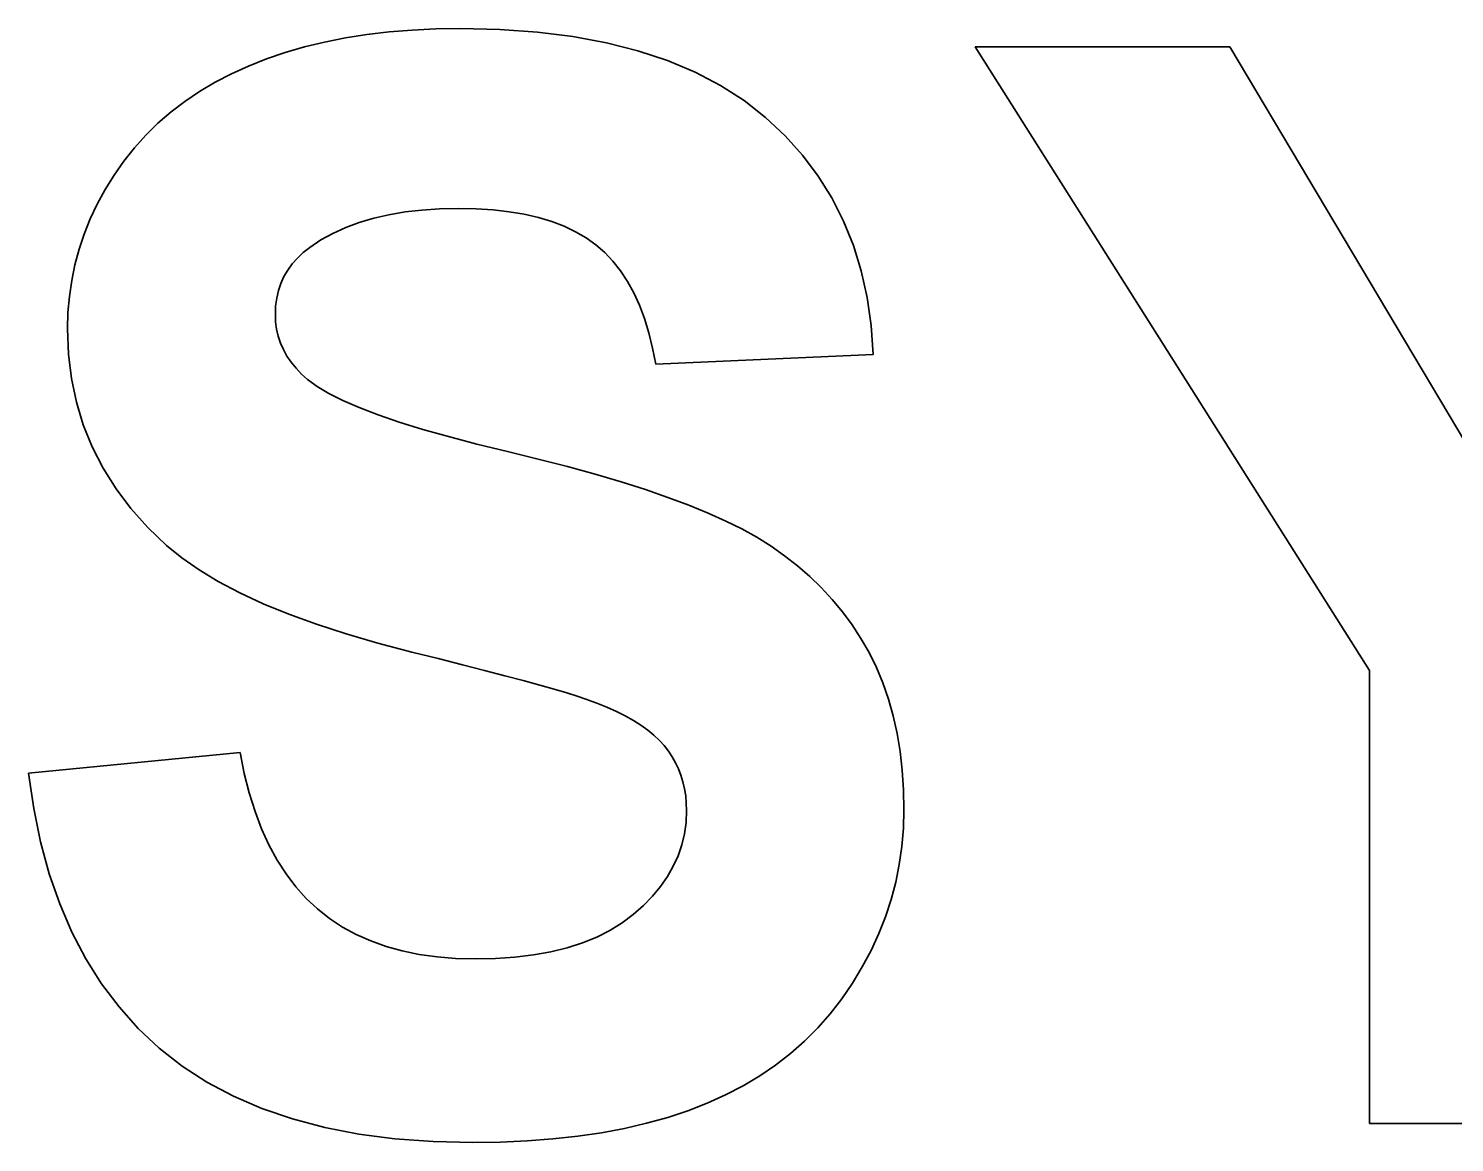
# Model space of a CAD drawing. Extents: x 23 to 587, y 4 to 413.
# Drawn here: x 243.982 to 245.306, y 164.768 to 165.803 of the extents above; entities that cross this region are included whole.
import ezdxf

# ---------------------------------------------------------------- set-up
doc = ezdxf.new("R2010")
doc.units = 0
doc.layers.get('0').update_dxf_attribs({"lineweight": 13})

# ---------------------------------------------------------------- blocks, each defined once
blk = doc.blocks.new('BLOCK7080')
at = {"color": 7, "lineweight": 35, "ltscale": 0.000985804}
blk.add_line((-48.718, 50.5437), (-48.6793, 50.5513), dxfattribs=at)
at = {"color": 7, "lineweight": 35, "ltscale": 0.001013}
blk.add_line((-48.6793, 50.5513), (-48.6393, 50.5576), dxfattribs=at)
at = {"color": 7, "lineweight": 35, "ltscale": 0.001042}
blk.add_line((-48.6393, 50.5576), (-48.5979, 50.5624), dxfattribs=at)
at = {"color": 7, "lineweight": 35, "ltscale": 0.001072}
blk.add_line((-48.5979, 50.5624), (-48.5552, 50.5659), dxfattribs=at)
at = {"color": 7, "lineweight": 35, "ltscale": 0.001104}
blk.add_line((-48.5552, 50.5659), (-48.5111, 50.568), dxfattribs=at)
at = {"color": 7, "lineweight": 35, "ltscale": 0.001136}
blk.add_line((-48.5111, 50.568), (-48.4656, 50.5687), dxfattribs=at)
at = {"color": 7, "lineweight": 35, "ltscale": 0.001837}
blk.add_line((-48.4656, 50.5687), (-48.3922, 50.567), dxfattribs=at)
at = {"color": 7, "lineweight": 35, "ltscale": 0.001747}
blk.add_line((-48.3922, 50.567), (-48.3225, 50.5621), dxfattribs=at)
at = {"color": 7, "lineweight": 35, "ltscale": 0.001663}
blk.add_line((-48.3225, 50.5621), (-48.2565, 50.5538), dxfattribs=at)
at = {"color": 7, "lineweight": 35, "ltscale": 0.001583}
blk.add_line((-48.2565, 50.5538), (-48.1942, 50.5423), dxfattribs=at)
at = {"color": 7, "lineweight": 35, "ltscale": 0.000914711}
blk.add_line((-48.826, 50.5123), (-48.7913, 50.5242), dxfattribs=at)
at = {"color": 7, "lineweight": 35, "ltscale": 0.00093658}
blk.add_line((-48.7913, 50.5242), (-48.7553, 50.5346), dxfattribs=at)
at = {"color": 7, "lineweight": 35, "ltscale": 0.00096056}
blk.add_line((-48.7553, 50.5346), (-48.718, 50.5437), dxfattribs=at)
at = {"color": 7, "lineweight": 35, "ltscale": 0.00151}
blk.add_line((-48.1942, 50.5423), (-48.1357, 50.5274), dxfattribs=at)
at = {"color": 7, "lineweight": 35, "ltscale": 0.001444}
blk.add_line((-48.1357, 50.5274), (-48.0808, 50.5093), dxfattribs=at)
at = {"color": 7, "lineweight": 35, "ltscale": 0.011835}
blk.add_line((-47.5093, 50.5346), (-47.0359, 50.5346), dxfattribs=at)
at = {"color": 7, "lineweight": 35, "ltscale": 0.034263}
blk.add_line((-46.7767, 49.3763), (-47.5093, 50.5346), dxfattribs=at)
at = {"color": 7, "lineweight": 35, "ltscale": 0.023017}
blk.add_line((-47.0359, 50.5346), (-46.5652, 49.7433), dxfattribs=at)
at = {"color": 7, "lineweight": 35, "ltscale": 0.000875361}
blk.add_line((-48.8911, 50.4846), (-48.8592, 50.4991), dxfattribs=at)
at = {"color": 7, "lineweight": 35, "ltscale": 0.000895161}
blk.add_line((-48.8592, 50.4991), (-48.826, 50.5123), dxfattribs=at)
at = {"color": 7, "lineweight": 35, "ltscale": 0.001385}
blk.add_line((-48.0808, 50.5093), (-48.0297, 50.4878), dxfattribs=at)
at = {"color": 7, "lineweight": 35, "ltscale": 0.000836922}
blk.add_line((-48.9502, 50.4517), (-48.9214, 50.4688), dxfattribs=at)
at = {"color": 7, "lineweight": 35, "ltscale": 0.00085466}
blk.add_line((-48.9214, 50.4688), (-48.8911, 50.4846), dxfattribs=at)
at = {"color": 7, "lineweight": 35, "ltscale": 0.001336}
blk.add_line((-48.0297, 50.4878), (-47.9824, 50.4631), dxfattribs=at)
at = {"color": 7, "lineweight": 35, "ltscale": 0.000821826}
blk.add_line((-48.9774, 50.4333), (-48.9502, 50.4517), dxfattribs=at)
at = {"color": 7, "lineweight": 35, "ltscale": 0.001297}
blk.add_line((-47.9824, 50.4631), (-47.9387, 50.435), dxfattribs=at)
at = {"color": 7, "lineweight": 35, "ltscale": 0.000799611}
blk.add_line((-49.0274, 50.3928), (-49.0032, 50.4137), dxfattribs=at)
at = {"color": 7, "lineweight": 35, "ltscale": 0.000808892}
blk.add_line((-49.0032, 50.4137), (-48.9774, 50.4333), dxfattribs=at)
at = {"color": 7, "lineweight": 35, "ltscale": 0.001269}
blk.add_line((-47.9387, 50.435), (-47.8988, 50.4036), dxfattribs=at)
at = {"color": 7, "lineweight": 35, "ltscale": 0.000792418}
blk.add_line((-49.05, 50.3706), (-49.0274, 50.3928), dxfattribs=at)
at = {"color": 7, "lineweight": 35, "ltscale": 0.001245}
blk.add_line((-47.8988, 50.4036), (-47.8625, 50.3695), dxfattribs=at)
at = {"color": 7, "lineweight": 35, "ltscale": 0.000789214}
blk.add_line((-49.0712, 50.3472), (-49.05, 50.3706), dxfattribs=at)
at = {"color": 7, "lineweight": 35, "ltscale": 0.001221}
blk.add_line((-47.8625, 50.3695), (-47.8299, 50.3332), dxfattribs=at)
at = {"color": 7, "lineweight": 35, "ltscale": 0.000788311}
blk.add_line((-49.0908, 50.3225), (-49.0712, 50.3472), dxfattribs=at)
at = {"color": 7, "lineweight": 35, "ltscale": 0.001206}
blk.add_line((-47.8299, 50.3332), (-47.8009, 50.2946), dxfattribs=at)
at = {"color": 7, "lineweight": 35, "ltscale": 0.000791357}
blk.add_line((-49.1089, 50.2965), (-49.0908, 50.3225), dxfattribs=at)
at = {"color": 7, "lineweight": 35, "ltscale": 0.000786097}
blk.add_line((-49.1254, 50.2697), (-49.1089, 50.2965), dxfattribs=at)
at = {"color": 7, "lineweight": 35, "ltscale": 0.0012}
blk.add_line((-47.8009, 50.2946), (-47.7755, 50.2539), dxfattribs=at)
at = {"color": 7, "lineweight": 35, "ltscale": 0.000773052}
blk.add_line((-49.1401, 50.2425), (-49.1254, 50.2697), dxfattribs=at)
at = {"color": 7, "lineweight": 35, "ltscale": 0.001205}
blk.add_line((-47.7755, 50.2539), (-47.7537, 50.2109), dxfattribs=at)
at = {"color": 7, "lineweight": 35, "ltscale": 0.000762448}
blk.add_line((-49.1531, 50.2149), (-49.1401, 50.2425), dxfattribs=at)
at = {"color": 7, "lineweight": 35, "ltscale": 0.00075702}
blk.add_line((-48.5685, 50.2279), (-48.5983, 50.2229), dxfattribs=at)
at = {"color": 7, "lineweight": 35, "ltscale": 0.00078945}
blk.add_line((-48.5371, 50.2315), (-48.5685, 50.2279), dxfattribs=at)
at = {"color": 7, "lineweight": 35, "ltscale": 0.000824407}
blk.add_line((-48.5042, 50.2337), (-48.5371, 50.2315), dxfattribs=at)
at = {"color": 7, "lineweight": 35, "ltscale": 0.00086117}
blk.add_line((-48.4697, 50.2344), (-48.5042, 50.2337), dxfattribs=at)
at = {"color": 7, "lineweight": 35, "ltscale": 0.000831395}
blk.add_line((-48.4365, 50.2338), (-48.4697, 50.2344), dxfattribs=at)
at = {"color": 7, "lineweight": 35, "ltscale": 0.000790306}
blk.add_line((-48.4049, 50.2318), (-48.4365, 50.2338), dxfattribs=at)
at = {"color": 7, "lineweight": 35, "ltscale": 0.000750939}
blk.add_line((-48.3751, 50.2284), (-48.4049, 50.2318), dxfattribs=at)
at = {"color": 7, "lineweight": 35, "ltscale": 0.000713299}
blk.add_line((-48.347, 50.2236), (-48.3751, 50.2284), dxfattribs=at)
at = {"color": 7, "lineweight": 35, "ltscale": 0.000754143}
blk.add_line((-49.1643, 50.187), (-49.1531, 50.2149), dxfattribs=at)
at = {"color": 7, "lineweight": 35, "ltscale": 0.000673987}
blk.add_line((-48.6534, 50.2084), (-48.6787, 50.199), dxfattribs=at)
at = {"color": 7, "lineweight": 35, "ltscale": 0.000698844}
blk.add_line((-48.6266, 50.2164), (-48.6534, 50.2084), dxfattribs=at)
at = {"color": 7, "lineweight": 35, "ltscale": 0.000726409}
blk.add_line((-48.5983, 50.2229), (-48.6266, 50.2164), dxfattribs=at)
at = {"color": 7, "lineweight": 35, "ltscale": 0.000678115}
blk.add_line((-48.3205, 50.2176), (-48.347, 50.2236), dxfattribs=at)
at = {"color": 7, "lineweight": 35, "ltscale": 0.000645371}
blk.add_line((-48.2958, 50.2102), (-48.3205, 50.2176), dxfattribs=at)
at = {"color": 7, "lineweight": 35, "ltscale": 0.000615972}
blk.add_line((-48.2728, 50.2014), (-48.2958, 50.2102), dxfattribs=at)
at = {"color": 7, "lineweight": 35, "ltscale": 0.000590037}
blk.add_line((-48.2515, 50.1912), (-48.2728, 50.2014), dxfattribs=at)
at = {"color": 7, "lineweight": 35, "ltscale": 0.001217}
blk.add_line((-47.7537, 50.2109), (-47.7355, 50.1658), dxfattribs=at)
at = {"color": 7, "lineweight": 35, "ltscale": 0.000749184}
blk.add_line((-49.1739, 50.1586), (-49.1643, 50.187), dxfattribs=at)
at = {"color": 7, "lineweight": 35, "ltscale": 0.000620676}
blk.add_line((-48.7246, 50.1759), (-48.7453, 50.1622), dxfattribs=at)
at = {"color": 7, "lineweight": 35, "ltscale": 0.000634699}
blk.add_line((-48.7024, 50.1882), (-48.7246, 50.1759), dxfattribs=at)
at = {"color": 7, "lineweight": 35, "ltscale": 0.000652268}
blk.add_line((-48.6787, 50.199), (-48.7024, 50.1882), dxfattribs=at)
at = {"color": 7, "lineweight": 35, "ltscale": 0.000568146}
blk.add_line((-48.2318, 50.1798), (-48.2515, 50.1912), dxfattribs=at)
at = {"color": 7, "lineweight": 35, "ltscale": 0.000550963}
blk.add_line((-48.2139, 50.1669), (-48.2318, 50.1798), dxfattribs=at)
at = {"color": 7, "lineweight": 35, "ltscale": 0.000745389}
blk.add_line((-49.1817, 50.1298), (-49.1739, 50.1586), dxfattribs=at)
at = {"color": 7, "lineweight": 35, "ltscale": 0.000373634}
blk.add_line((-48.7575, 50.1526), (-48.7684, 50.1423), dxfattribs=at)
at = {"color": 7, "lineweight": 35, "ltscale": 0.000387512}
blk.add_line((-48.7453, 50.1622), (-48.7575, 50.1526), dxfattribs=at)
at = {"color": 7, "lineweight": 35, "ltscale": 0.000546244}
blk.add_line((-48.1975, 50.1525), (-48.2139, 50.1669), dxfattribs=at)
at = {"color": 7, "lineweight": 35, "ltscale": 0.000554485}
blk.add_line((-48.1822, 50.1365), (-48.1975, 50.1525), dxfattribs=at)
at = {"color": 7, "lineweight": 35, "ltscale": 0.00124}
for p, q in [((-47.7355, 50.1658), (-47.7209, 50.1184)), ((-48.3417, 48.502), (-48.3912, 48.4999))]:
    blk.add_line(p, q, dxfattribs=at)
at = {"color": 7, "lineweight": 35, "ltscale": 0.000744933}
blk.add_line((-49.1877, 50.1006), (-49.1817, 50.1298), dxfattribs=at)
at = {"color": 7, "lineweight": 35, "ltscale": 0.000354605}
blk.add_line((-48.778, 50.1315), (-48.7864, 50.12), dxfattribs=at)
at = {"color": 7, "lineweight": 35, "ltscale": 0.000362679}
blk.add_line((-48.7684, 50.1423), (-48.778, 50.1315), dxfattribs=at)
at = {"color": 7, "lineweight": 35, "ltscale": 0.00056849}
blk.add_line((-48.1681, 50.1186), (-48.1822, 50.1365), dxfattribs=at)
at = {"color": 7, "lineweight": 35, "ltscale": 0.000747169}
blk.add_line((-49.1921, 50.071), (-49.1877, 50.1006), dxfattribs=at)
at = {"color": 7, "lineweight": 35, "ltscale": 0.0003525}
blk.add_line((-48.7992, 50.0952), (-48.8037, 50.0818), dxfattribs=at)
at = {"color": 7, "lineweight": 35, "ltscale": 0.000349376}
blk.add_line((-48.7934, 50.1079), (-48.7992, 50.0952), dxfattribs=at)
at = {"color": 7, "lineweight": 35, "ltscale": 0.000349776}
blk.add_line((-48.7864, 50.12), (-48.7934, 50.1079), dxfattribs=at)
at = {"color": 7, "lineweight": 35, "ltscale": 0.00058584}
blk.add_line((-48.1552, 50.099), (-48.1681, 50.1186), dxfattribs=at)
at = {"color": 7, "lineweight": 35, "ltscale": 0.000607701}
blk.add_line((-48.1435, 50.0777), (-48.1552, 50.099), dxfattribs=at)
at = {"color": 7, "lineweight": 35, "ltscale": 0.00127}
blk.add_line((-47.7209, 50.1184), (-47.71, 50.0688), dxfattribs=at)
at = {"color": 7, "lineweight": 35, "ltscale": 0.000751272}
blk.add_line((-49.1947, 50.0411), (-49.1921, 50.071), dxfattribs=at)
at = {"color": 7, "lineweight": 35, "ltscale": 0.000368595}
blk.add_line((-48.8069, 50.0679), (-48.8088, 50.0532), dxfattribs=at)
at = {"color": 7, "lineweight": 35, "ltscale": 0.000358488}
blk.add_line((-48.8037, 50.0818), (-48.8069, 50.0679), dxfattribs=at)
at = {"color": 7, "lineweight": 35, "ltscale": 0.000633308}
blk.add_line((-48.133, 50.0547), (-48.1435, 50.0777), dxfattribs=at)
at = {"color": 7, "lineweight": 35, "ltscale": 0.001308}
blk.add_line((-47.71, 50.0688), (-47.7027, 50.017), dxfattribs=at)
at = {"color": 7, "lineweight": 35, "ltscale": 0.000759431}
blk.add_line((-49.1955, 50.0107), (-49.1947, 50.0411), dxfattribs=at)
at = {"color": 7, "lineweight": 35, "ltscale": 0.000381046}
blk.add_line((-48.8088, 50.0532), (-48.8094, 50.038), dxfattribs=at)
at = {"color": 7, "lineweight": 35, "ltscale": 0.000662035}
blk.add_line((-48.1236, 50.0299), (-48.133, 50.0547), dxfattribs=at)
at = {"color": 7, "lineweight": 35, "ltscale": 0.00034975}
blk.add_line((-48.8094, 50.038), (-48.8088, 50.024), dxfattribs=at)
at = {"color": 7, "lineweight": 35, "ltscale": 0.000342469}
blk.add_line((-48.8088, 50.024), (-48.807, 50.0105), dxfattribs=at)
at = {"color": 7, "lineweight": 35, "ltscale": 0.000692846}
blk.add_line((-48.1155, 50.0034), (-48.1236, 50.0299), dxfattribs=at)
at = {"color": 7, "lineweight": 35, "ltscale": 0.001354}
for p, q in [((-47.7027, 50.017), (-47.6989, 49.963)), ((-48.4875, 49.8105), (-48.4351, 49.7967))]:
    blk.add_line(p, q, dxfattribs=at)
at = {"color": 7, "lineweight": 35, "ltscale": 0.00117}
blk.add_line((-49.1937, 49.964), (-49.1955, 50.0107), dxfattribs=at)
at = {"color": 7, "lineweight": 35, "ltscale": 0.000338059}
blk.add_line((-48.807, 50.0105), (-48.804, 49.9973), dxfattribs=at)
at = {"color": 7, "lineweight": 35, "ltscale": 0.00033571}
blk.add_line((-48.804, 49.9973), (-48.7998, 49.9845), dxfattribs=at)
at = {"color": 7, "lineweight": 35, "ltscale": 0.000726895}
blk.add_line((-48.1085, 49.9752), (-48.1155, 50.0034), dxfattribs=at)
at = {"color": 7, "lineweight": 35, "ltscale": 0.001141}
blk.add_line((-49.1882, 49.9187), (-49.1937, 49.964), dxfattribs=at)
at = {"color": 7, "lineweight": 35, "ltscale": 0.000336513}
blk.add_line((-48.7998, 49.9845), (-48.7944, 49.9722), dxfattribs=at)
at = {"color": 7, "lineweight": 35, "ltscale": 0.000340999}
blk.add_line((-48.7944, 49.9722), (-48.7878, 49.9602), dxfattribs=at)
at = {"color": 7, "lineweight": 35, "ltscale": 0.000763009}
blk.add_line((-48.1028, 49.9452), (-48.1085, 49.9752), dxfattribs=at)
at = {"color": 7, "lineweight": 35, "ltscale": 0.010105}
blk.add_line((-47.6989, 49.963), (-48.1028, 49.9452), dxfattribs=at)
at = {"color": 7, "lineweight": 35, "ltscale": 0.000348207}
blk.add_line((-48.7878, 49.9602), (-48.78, 49.9487), dxfattribs=at)
at = {"color": 7, "lineweight": 35, "ltscale": 0.000357458}
blk.add_line((-48.78, 49.9487), (-48.771, 49.9376), dxfattribs=at)
at = {"color": 7, "lineweight": 35, "ltscale": 0.000369786}
blk.add_line((-48.771, 49.9376), (-48.7608, 49.9269), dxfattribs=at)
at = {"color": 7, "lineweight": 35, "ltscale": 0.00112}
blk.add_line((-49.1789, 49.8748), (-49.1882, 49.9187), dxfattribs=at)
at = {"color": 7, "lineweight": 35, "ltscale": 0.000384461}
blk.add_line((-48.7608, 49.9269), (-48.7494, 49.9166), dxfattribs=at)
at = {"color": 7, "lineweight": 35, "ltscale": 0.000542468}
blk.add_line((-48.7494, 49.9166), (-48.7319, 49.9037), dxfattribs=at)
at = {"color": 7, "lineweight": 35, "ltscale": 0.000634743}
blk.add_line((-48.7319, 49.9037), (-48.7101, 49.8907), dxfattribs=at)
at = {"color": 7, "lineweight": 35, "ltscale": 0.000732558}
blk.add_line((-48.7101, 49.8907), (-48.6839, 49.8776), dxfattribs=at)
at = {"color": 7, "lineweight": 35, "ltscale": 0.001108}
blk.add_line((-49.1661, 49.8324), (-49.1789, 49.8748), dxfattribs=at)
at = {"color": 7, "lineweight": 35, "ltscale": 0.000831973}
blk.add_line((-48.6839, 49.8776), (-48.6534, 49.8644), dxfattribs=at)
at = {"color": 7, "lineweight": 35, "ltscale": 0.00093466}
blk.add_line((-48.6534, 49.8644), (-48.6184, 49.8511), dxfattribs=at)
at = {"color": 7, "lineweight": 35, "ltscale": 0.001105}
blk.add_line((-49.1495, 49.7914), (-49.1661, 49.8324), dxfattribs=at)
at = {"color": 7, "lineweight": 35, "ltscale": 0.001038}
blk.add_line((-48.6184, 49.8511), (-48.5791, 49.8377), dxfattribs=at)
at = {"color": 7, "lineweight": 35, "ltscale": 0.001143}
blk.add_line((-48.5791, 49.8377), (-48.5355, 49.8241), dxfattribs=at)
at = {"color": 7, "lineweight": 35, "ltscale": 0.001248}
blk.add_line((-48.5355, 49.8241), (-48.4875, 49.8105), dxfattribs=at)
at = {"color": 7, "lineweight": 35, "ltscale": 0.001111}
blk.add_line((-49.1292, 49.7519), (-49.1495, 49.7914), dxfattribs=at)
at = {"color": 7, "lineweight": 35, "ltscale": 0.00146}
blk.add_line((-48.4351, 49.7967), (-48.3783, 49.7829), dxfattribs=at)
at = {"color": 7, "lineweight": 35, "ltscale": 0.001477}
blk.add_line((-48.3783, 49.7829), (-48.3209, 49.7689), dxfattribs=at)
at = {"color": 7, "lineweight": 35, "ltscale": 0.001124}
blk.add_line((-49.1053, 49.7138), (-49.1292, 49.7519), dxfattribs=at)
at = {"color": 7, "lineweight": 35, "ltscale": 0.001403}
blk.add_line((-48.3209, 49.7689), (-48.2666, 49.7549), dxfattribs=at)
at = {"color": 7, "lineweight": 35, "ltscale": 0.00133}
blk.add_line((-48.2666, 49.7549), (-48.2153, 49.7407), dxfattribs=at)
at = {"color": 7, "lineweight": 35, "ltscale": 0.001256}
blk.add_line((-48.2153, 49.7407), (-48.1671, 49.7265), dxfattribs=at)
at = {"color": 7, "lineweight": 35, "ltscale": 0.001184}
blk.add_line((-48.1671, 49.7265), (-48.122, 49.7121), dxfattribs=at)
at = {"color": 7, "lineweight": 35, "ltscale": 0.001147}
blk.add_line((-49.0777, 49.6772), (-49.1053, 49.7138), dxfattribs=at)
at = {"color": 7, "lineweight": 35, "ltscale": 0.001112}
blk.add_line((-48.122, 49.7121), (-48.08, 49.6977), dxfattribs=at)
at = {"color": 7, "lineweight": 35, "ltscale": 0.00104}
blk.add_line((-48.08, 49.6977), (-48.041, 49.6831), dxfattribs=at)
at = {"color": 7, "lineweight": 35, "ltscale": 0.001177}
blk.add_line((-49.0463, 49.642), (-49.0777, 49.6772), dxfattribs=at)
at = {"color": 7, "lineweight": 35, "ltscale": 0.000969598}
blk.add_line((-48.041, 49.6831), (-48.0051, 49.6685), dxfattribs=at)
at = {"color": 7, "lineweight": 35, "ltscale": 0.000899704}
blk.add_line((-48.0051, 49.6685), (-47.9722, 49.6538), dxfattribs=at)
at = {"color": 7, "lineweight": 35, "ltscale": 0.000831662}
blk.add_line((-47.9722, 49.6538), (-47.9425, 49.639), dxfattribs=at)
at = {"color": 7, "lineweight": 35, "ltscale": 0.001216}
blk.add_line((-49.0113, 49.6083), (-49.0463, 49.642), dxfattribs=at)
at = {"color": 7, "lineweight": 35, "ltscale": 0.000790844}
blk.add_line((-47.9425, 49.639), (-47.9148, 49.6235), dxfattribs=at)
at = {"color": 7, "lineweight": 35, "ltscale": 0.000778394}
blk.add_line((-47.9148, 49.6235), (-47.8884, 49.607), dxfattribs=at)
at = {"color": 7, "lineweight": 35, "ltscale": 0.000909978}
blk.add_line((-48.9832, 49.5852), (-49.0113, 49.6083), dxfattribs=at)
at = {"color": 7, "lineweight": 35, "ltscale": 0.000767934}
blk.add_line((-47.8884, 49.607), (-47.8633, 49.5894), dxfattribs=at)
at = {"color": 7, "lineweight": 35, "ltscale": 0.000976217}
blk.add_line((-48.9512, 49.5628), (-48.9832, 49.5852), dxfattribs=at)
at = {"color": 7, "lineweight": 35, "ltscale": 0.000759112}
blk.add_line((-47.8633, 49.5894), (-47.8393, 49.5708), dxfattribs=at)
at = {"color": 7, "lineweight": 35, "ltscale": 0.000753542}
blk.add_line((-47.8393, 49.5708), (-47.8166, 49.5509), dxfattribs=at)
at = {"color": 7, "lineweight": 35, "ltscale": 0.001047}
blk.add_line((-48.9153, 49.5412), (-48.9512, 49.5628), dxfattribs=at)
at = {"color": 7, "lineweight": 35, "ltscale": 0.001123}
blk.add_line((-48.8756, 49.5203), (-48.9153, 49.5412), dxfattribs=at)
at = {"color": 7, "lineweight": 35, "ltscale": 0.000748868}
blk.add_line((-47.8166, 49.5509), (-47.7951, 49.5301), dxfattribs=at)
at = {"color": 7, "lineweight": 35, "ltscale": 0.001201}
blk.add_line((-48.8319, 49.5001), (-48.8756, 49.5203), dxfattribs=at)
at = {"color": 7, "lineweight": 35, "ltscale": 0.000746557}
blk.add_line((-47.7951, 49.5301), (-47.7749, 49.5081), dxfattribs=at)
at = {"color": 7, "lineweight": 35, "ltscale": 0.001283}
blk.add_line((-48.7844, 49.4807), (-48.8319, 49.5001), dxfattribs=at)
at = {"color": 7, "lineweight": 35, "ltscale": 0.000747748}
blk.add_line((-47.7749, 49.5081), (-47.7558, 49.4851), dxfattribs=at)
at = {"color": 7, "lineweight": 35, "ltscale": 0.000749805}
blk.add_line((-47.7558, 49.4851), (-47.738, 49.4609), dxfattribs=at)
at = {"color": 7, "lineweight": 35, "ltscale": 0.001367}
blk.add_line((-48.7331, 49.462), (-48.7844, 49.4807), dxfattribs=at)
at = {"color": 7, "lineweight": 35, "ltscale": 0.001452}
blk.add_line((-48.6778, 49.4441), (-48.7331, 49.462), dxfattribs=at)
at = {"color": 7, "lineweight": 35, "ltscale": 0.000754916}
blk.add_line((-47.738, 49.4609), (-47.7214, 49.4357), dxfattribs=at)
at = {"color": 7, "lineweight": 35, "ltscale": 0.001539}
blk.add_line((-48.6187, 49.4269), (-48.6778, 49.4441), dxfattribs=at)
at = {"color": 7, "lineweight": 35, "ltscale": 0.000761113}
blk.add_line((-47.7214, 49.4357), (-47.7063, 49.4093), dxfattribs=at)
at = {"color": 7, "lineweight": 35, "ltscale": 0.001628}
blk.add_line((-48.5557, 49.4104), (-48.6187, 49.4269), dxfattribs=at)
at = {"color": 7, "lineweight": 35, "ltscale": 0.001254}
blk.add_line((-48.507, 49.3983), (-48.5557, 49.4104), dxfattribs=at)
at = {"color": 7, "lineweight": 35, "ltscale": 0.000768565}
blk.add_line((-47.7063, 49.4093), (-47.6927, 49.3817), dxfattribs=at)
at = {"color": 7, "lineweight": 35, "ltscale": 0.001161}
blk.add_line((-48.462, 49.3869), (-48.507, 49.3983), dxfattribs=at)
at = {"color": 7, "lineweight": 35, "ltscale": 0.001069}
blk.add_line((-48.4206, 49.3762), (-48.462, 49.3869), dxfattribs=at)
at = {"color": 7, "lineweight": 35, "ltscale": 0.000780612}
blk.add_line((-47.6927, 49.3817), (-47.6807, 49.3529), dxfattribs=at)
at = {"color": 7, "lineweight": 35, "ltscale": 0.000976331}
blk.add_line((-48.3828, 49.3663), (-48.4206, 49.3762), dxfattribs=at)
at = {"color": 7, "lineweight": 35, "ltscale": 0.000883678}
blk.add_line((-48.3487, 49.3572), (-48.3828, 49.3663), dxfattribs=at)
at = {"color": 7, "lineweight": 35, "ltscale": 0.000790867}
blk.add_line((-48.3181, 49.3489), (-48.3487, 49.3572), dxfattribs=at)
at = {"color": 7, "lineweight": 35, "ltscale": 0.000794301}
blk.add_line((-47.6807, 49.3529), (-47.6704, 49.3228), dxfattribs=at)
at = {"color": 7, "lineweight": 35, "ltscale": 0.021043}
blk.add_line((-46.7767, 48.5346), (-46.7767, 49.3763), dxfattribs=at)
at = {"color": 7, "lineweight": 35, "ltscale": 0.000698481}
blk.add_line((-48.2913, 49.3413), (-48.3181, 49.3489), dxfattribs=at)
at = {"color": 7, "lineweight": 35, "ltscale": 0.00060593}
blk.add_line((-48.268, 49.3345), (-48.2913, 49.3413), dxfattribs=at)
at = {"color": 7, "lineweight": 35, "ltscale": 0.000513699}
blk.add_line((-48.2484, 49.3284), (-48.268, 49.3345), dxfattribs=at)
at = {"color": 7, "lineweight": 35, "ltscale": 0.000421352}
blk.add_line((-48.2324, 49.3231), (-48.2484, 49.3284), dxfattribs=at)
at = {"color": 7, "lineweight": 35, "ltscale": 0.000536693}
blk.add_line((-48.2122, 49.3156), (-48.2324, 49.3231), dxfattribs=at)
at = {"color": 7, "lineweight": 35, "ltscale": 0.000510113}
blk.add_line((-48.1934, 49.3079), (-48.2122, 49.3156), dxfattribs=at)
at = {"color": 7, "lineweight": 35, "ltscale": 0.000484296}
blk.add_line((-48.1757, 49.2998), (-48.1934, 49.3079), dxfattribs=at)
at = {"color": 7, "lineweight": 35, "ltscale": 0.000459101}
blk.add_line((-48.1593, 49.2916), (-48.1757, 49.2998), dxfattribs=at)
at = {"color": 7, "lineweight": 35, "ltscale": 0.000811513}
blk.add_line((-47.6704, 49.3228), (-47.6616, 49.2916), dxfattribs=at)
at = {"color": 7, "lineweight": 35, "ltscale": 0.000434505}
blk.add_line((-48.1442, 49.2831), (-48.1593, 49.2916), dxfattribs=at)
at = {"color": 7, "lineweight": 35, "ltscale": 0.000411308}
blk.add_line((-48.1303, 49.2743), (-48.1442, 49.2831), dxfattribs=at)
at = {"color": 7, "lineweight": 35, "ltscale": 0.000389357}
blk.add_line((-48.1176, 49.2652), (-48.1303, 49.2743), dxfattribs=at)
at = {"color": 7, "lineweight": 35, "ltscale": 0.000831354}
blk.add_line((-47.6616, 49.2916), (-47.6544, 49.2591), dxfattribs=at)
at = {"color": 7, "lineweight": 35, "ltscale": 0.000368339}
blk.add_line((-48.1062, 49.2559), (-48.1176, 49.2652), dxfattribs=at)
at = {"color": 7, "lineweight": 35, "ltscale": 0.000349597}
blk.add_line((-48.096, 49.2463), (-48.1062, 49.2559), dxfattribs=at)
at = {"color": 7, "lineweight": 35, "ltscale": 0.000332161}
blk.add_line((-48.0871, 49.2365), (-48.096, 49.2463), dxfattribs=at)
at = {"color": 7, "lineweight": 35, "ltscale": 0.00085303}
blk.add_line((-47.6544, 49.2591), (-47.6488, 49.2254), dxfattribs=at)
at = {"color": 7, "lineweight": 35, "ltscale": 0.009869}
blk.add_line((-49.2678, 49.1853), (-48.8749, 49.2235), dxfattribs=at)
at = {"color": 7, "lineweight": 35, "ltscale": 0.000981753}
blk.add_line((-48.8749, 49.2235), (-48.8671, 49.185), dxfattribs=at)
at = {"color": 7, "lineweight": 35, "ltscale": 0.000321972}
blk.add_line((-48.0792, 49.2263), (-48.0871, 49.2365), dxfattribs=at)
at = {"color": 7, "lineweight": 35, "ltscale": 0.000318356}
blk.add_line((-48.0721, 49.2157), (-48.0792, 49.2263), dxfattribs=at)
at = {"color": 7, "lineweight": 35, "ltscale": 0.000877736}
blk.add_line((-47.6488, 49.2254), (-47.6448, 49.1906), dxfattribs=at)
at = {"color": 7, "lineweight": 35, "ltscale": 0.000316548}
blk.add_line((-48.0658, 49.2047), (-48.0721, 49.2157), dxfattribs=at)
at = {"color": 7, "lineweight": 35, "ltscale": 0.000316447}
blk.add_line((-48.0604, 49.1933), (-48.0658, 49.2047), dxfattribs=at)
at = {"color": 7, "lineweight": 35, "ltscale": 0.000318079}
blk.add_line((-48.0559, 49.1814), (-48.0604, 49.1933), dxfattribs=at)
at = {"color": 7, "lineweight": 35, "ltscale": 0.001655}
blk.add_line((-49.2583, 49.1198), (-49.2678, 49.1853), dxfattribs=at)
at = {"color": 7, "lineweight": 35, "ltscale": 0.00094006}
blk.add_line((-48.8671, 49.185), (-48.8578, 49.1486), dxfattribs=at)
at = {"color": 7, "lineweight": 35, "ltscale": 0.000320679}
blk.add_line((-48.0521, 49.1691), (-48.0559, 49.1814), dxfattribs=at)
at = {"color": 7, "lineweight": 35, "ltscale": 0.000326384}
blk.add_line((-48.0492, 49.1564), (-48.0521, 49.1691), dxfattribs=at)
at = {"color": 7, "lineweight": 35, "ltscale": 0.000905307}
blk.add_line((-47.6448, 49.1906), (-47.6424, 49.1544), dxfattribs=at)
at = {"color": 7, "lineweight": 35, "ltscale": 0.000898616}
blk.add_line((-48.8578, 49.1486), (-48.8471, 49.1143), dxfattribs=at)
at = {"color": 7, "lineweight": 35, "ltscale": 0.000332126}
blk.add_line((-48.0471, 49.1433), (-48.0492, 49.1564), dxfattribs=at)
at = {"color": 7, "lineweight": 35, "ltscale": 0.000340193}
blk.add_line((-48.0459, 49.1297), (-48.0471, 49.1433), dxfattribs=at)
at = {"color": 7, "lineweight": 35, "ltscale": 0.000932516}
blk.add_line((-47.6424, 49.1544), (-47.6416, 49.1171), dxfattribs=at)
at = {"color": 7, "lineweight": 35, "ltscale": 0.001591}
blk.add_line((-49.2455, 49.0575), (-49.2583, 49.1198), dxfattribs=at)
at = {"color": 7, "lineweight": 35, "ltscale": 0.00086074}
blk.add_line((-48.8471, 49.1143), (-48.8349, 49.0821), dxfattribs=at)
at = {"color": 7, "lineweight": 35, "ltscale": 0.000546054}
blk.add_line((-48.0464, 49.0939), (-48.0455, 49.1158), dxfattribs=at)
at = {"color": 7, "lineweight": 35, "ltscale": 0.000349577}
blk.add_line((-48.0455, 49.1158), (-48.0459, 49.1297), dxfattribs=at)
at = {"color": 7, "lineweight": 35, "ltscale": 0.000854833}
blk.add_line((-47.6416, 49.1171), (-47.6426, 49.083), dxfattribs=at)
at = {"color": 7, "lineweight": 35, "ltscale": 0.000536927}
blk.add_line((-48.0494, 49.0727), (-48.0464, 49.0939), dxfattribs=at)
at = {"color": 7, "lineweight": 35, "ltscale": 0.000826884}
blk.add_line((-48.8349, 49.0821), (-48.8212, 49.052), dxfattribs=at)
at = {"color": 7, "lineweight": 35, "ltscale": 0.000531837}
blk.add_line((-48.0544, 49.052), (-48.0494, 49.0727), dxfattribs=at)
at = {"color": 7, "lineweight": 35, "ltscale": 0.000846096}
blk.add_line((-47.6426, 49.083), (-47.6455, 49.0492), dxfattribs=at)
at = {"color": 7, "lineweight": 35, "ltscale": 0.001532}
blk.add_line((-49.2294, 48.9984), (-49.2455, 49.0575), dxfattribs=at)
at = {"color": 7, "lineweight": 35, "ltscale": 0.000795894}
blk.add_line((-48.8212, 49.052), (-48.8061, 49.024), dxfattribs=at)
at = {"color": 7, "lineweight": 35, "ltscale": 0.000532504}
blk.add_line((-48.0613, 49.0318), (-48.0544, 49.052), dxfattribs=at)
at = {"color": 7, "lineweight": 35, "ltscale": 0.00084087}
blk.add_line((-47.6455, 49.0492), (-47.6502, 49.0159), dxfattribs=at)
at = {"color": 7, "lineweight": 35, "ltscale": 0.0007691}
blk.add_line((-48.8061, 49.024), (-48.7895, 48.9981), dxfattribs=at)
at = {"color": 7, "lineweight": 35, "ltscale": 0.000547626}
blk.add_line((-48.0811, 48.9932), (-48.0702, 49.0123), dxfattribs=at)
at = {"color": 7, "lineweight": 35, "ltscale": 0.000538}
blk.add_line((-48.0702, 49.0123), (-48.0613, 49.0318), dxfattribs=at)
at = {"color": 7, "lineweight": 35, "ltscale": 0.000837754}
blk.add_line((-47.6502, 49.0159), (-47.6569, 48.9831), dxfattribs=at)
at = {"color": 7, "lineweight": 35, "ltscale": 0.001479}
blk.add_line((-49.21, 48.9425), (-49.2294, 48.9984), dxfattribs=at)
at = {"color": 7, "lineweight": 35, "ltscale": 0.00074673}
blk.add_line((-48.7895, 48.9981), (-48.7715, 48.9743), dxfattribs=at)
at = {"color": 7, "lineweight": 35, "ltscale": 0.000562435}
blk.add_line((-48.0939, 48.9748), (-48.0811, 48.9932), dxfattribs=at)
at = {"color": 7, "lineweight": 35, "ltscale": 0.000838232}
blk.add_line((-47.6569, 48.9831), (-47.6655, 48.9507), dxfattribs=at)
at = {"color": 7, "lineweight": 35, "ltscale": 0.000729337}
blk.add_line((-48.7715, 48.9743), (-48.752, 48.9526), dxfattribs=at)
at = {"color": 7, "lineweight": 35, "ltscale": 0.000604318}
blk.add_line((-48.1256, 48.9395), (-48.1088, 48.9569), dxfattribs=at)
at = {"color": 7, "lineweight": 35, "ltscale": 0.000581543}
blk.add_line((-48.1088, 48.9569), (-48.0939, 48.9748), dxfattribs=at)
at = {"color": 7, "lineweight": 35, "ltscale": 0.001433}
blk.add_line((-49.1873, 48.8898), (-49.21, 48.9425), dxfattribs=at)
at = {"color": 7, "lineweight": 35, "ltscale": 0.000717235}
blk.add_line((-48.752, 48.9526), (-48.731, 48.933), dxfattribs=at)
at = {"color": 7, "lineweight": 35, "ltscale": 0.000713844}
blk.add_line((-48.731, 48.933), (-48.7085, 48.9153), dxfattribs=at)
at = {"color": 7, "lineweight": 35, "ltscale": 0.000629883}
blk.add_line((-48.1444, 48.9227), (-48.1256, 48.9395), dxfattribs=at)
at = {"color": 7, "lineweight": 35, "ltscale": 0.000841577}
blk.add_line((-47.6655, 48.9507), (-47.676, 48.9187), dxfattribs=at)
at = {"color": 7, "lineweight": 35, "ltscale": 0.000717281}
blk.add_line((-48.7085, 48.9153), (-48.6846, 48.8995), dxfattribs=at)
at = {"color": 7, "lineweight": 35, "ltscale": 0.00066614}
blk.add_line((-48.1878, 48.893), (-48.1651, 48.907), dxfattribs=at)
at = {"color": 7, "lineweight": 35, "ltscale": 0.00065019}
blk.add_line((-48.1651, 48.907), (-48.1444, 48.9227), dxfattribs=at)
at = {"color": 7, "lineweight": 35, "ltscale": 0.000847791}
blk.add_line((-47.676, 48.9187), (-47.6884, 48.8872), dxfattribs=at)
at = {"color": 7, "lineweight": 35, "ltscale": 0.001397}
blk.add_line((-49.1614, 48.8403), (-49.1873, 48.8898), dxfattribs=at)
at = {"color": 7, "lineweight": 35, "ltscale": 0.000725681}
blk.add_line((-48.6846, 48.8995), (-48.6591, 48.8856), dxfattribs=at)
at = {"color": 7, "lineweight": 35, "ltscale": 0.000739064}
blk.add_line((-48.6591, 48.8856), (-48.6321, 48.8736), dxfattribs=at)
at = {"color": 7, "lineweight": 35, "ltscale": 0.000715138}
blk.add_line((-48.2389, 48.8699), (-48.2124, 48.8806), dxfattribs=at)
at = {"color": 7, "lineweight": 35, "ltscale": 0.000688377}
blk.add_line((-48.2124, 48.8806), (-48.1878, 48.893), dxfattribs=at)
at = {"color": 7, "lineweight": 35, "ltscale": 0.000855927}
blk.add_line((-47.6884, 48.8872), (-47.7028, 48.8561), dxfattribs=at)
at = {"color": 7, "lineweight": 35, "ltscale": 0.000756769}
blk.add_line((-48.6321, 48.8736), (-48.6036, 48.8634), dxfattribs=at)
at = {"color": 7, "lineweight": 35, "ltscale": 0.000779113}
blk.add_line((-48.6036, 48.8634), (-48.5736, 48.855), dxfattribs=at)
at = {"color": 7, "lineweight": 35, "ltscale": 0.00080488}
blk.add_line((-48.5736, 48.855), (-48.5421, 48.8485), dxfattribs=at)
at = {"color": 7, "lineweight": 35, "ltscale": 0.000819979}
blk.add_line((-48.33, 48.8476), (-48.2977, 48.8534), dxfattribs=at)
at = {"color": 7, "lineweight": 35, "ltscale": 0.000781421}
blk.add_line((-48.2977, 48.8534), (-48.2673, 48.8608), dxfattribs=at)
at = {"color": 7, "lineweight": 35, "ltscale": 0.000746284}
blk.add_line((-48.2673, 48.8608), (-48.2389, 48.8699), dxfattribs=at)
at = {"color": 7, "lineweight": 35, "ltscale": 0.000867548}
blk.add_line((-47.7028, 48.8561), (-47.719, 48.8254), dxfattribs=at)
at = {"color": 7, "lineweight": 35, "ltscale": 0.001368}
blk.add_line((-49.1322, 48.794), (-49.1614, 48.8403), dxfattribs=at)
at = {"color": 7, "lineweight": 35, "ltscale": 0.000834371}
blk.add_line((-48.5421, 48.8485), (-48.509, 48.8439), dxfattribs=at)
at = {"color": 7, "lineweight": 35, "ltscale": 0.000867009}
blk.add_line((-48.509, 48.8439), (-48.4744, 48.8411), dxfattribs=at)
at = {"color": 7, "lineweight": 35, "ltscale": 0.000902091}
blk.add_line((-48.4744, 48.8411), (-48.4384, 48.8402), dxfattribs=at)
at = {"color": 7, "lineweight": 35, "ltscale": 0.000951598}
blk.add_line((-48.4384, 48.8402), (-48.4003, 48.841), dxfattribs=at)
at = {"color": 7, "lineweight": 35, "ltscale": 0.000905437}
blk.add_line((-48.4003, 48.841), (-48.3642, 48.8435), dxfattribs=at)
at = {"color": 7, "lineweight": 35, "ltscale": 0.00086143}
blk.add_line((-48.3642, 48.8435), (-48.33, 48.8476), dxfattribs=at)
at = {"color": 7, "lineweight": 35, "ltscale": 0.000881691}
blk.add_line((-47.719, 48.8254), (-47.7371, 48.7951), dxfattribs=at)
at = {"color": 7, "lineweight": 35, "ltscale": 0.001349}
blk.add_line((-49.0998, 48.751), (-49.1322, 48.794), dxfattribs=at)
at = {"color": 7, "lineweight": 35, "ltscale": 0.000883995}
blk.add_line((-47.7371, 48.7951), (-47.757, 48.7659), dxfattribs=at)
at = {"color": 7, "lineweight": 35, "ltscale": 0.001338}
blk.add_line((-49.064, 48.7111), (-49.0998, 48.751), dxfattribs=at)
at = {"color": 7, "lineweight": 35, "ltscale": 0.000875853}
blk.add_line((-47.757, 48.7659), (-47.7785, 48.7382), dxfattribs=at)
at = {"color": 7, "lineweight": 35, "ltscale": 0.000872203}
blk.add_line((-47.7785, 48.7382), (-47.8016, 48.712), dxfattribs=at)
at = {"color": 7, "lineweight": 35, "ltscale": 0.001339}
blk.add_line((-49.025, 48.6744), (-49.064, 48.7111), dxfattribs=at)
at = {"color": 7, "lineweight": 35, "ltscale": 0.000870307}
blk.add_line((-47.8016, 48.712), (-47.8262, 48.6875), dxfattribs=at)
at = {"color": 7, "lineweight": 35, "ltscale": 0.001348}
blk.add_line((-48.9826, 48.6411), (-49.025, 48.6744), dxfattribs=at)
at = {"color": 7, "lineweight": 35, "ltscale": 0.000878845}
blk.add_line((-47.8524, 48.6644), (-47.8802, 48.6428), dxfattribs=at)
at = {"color": 7, "lineweight": 35, "ltscale": 0.000873695}
blk.add_line((-47.8262, 48.6875), (-47.8524, 48.6644), dxfattribs=at)
at = {"color": 7, "lineweight": 35, "ltscale": 0.001369}
blk.add_line((-48.9366, 48.6113), (-48.9826, 48.6411), dxfattribs=at)
at = {"color": 7, "lineweight": 35, "ltscale": 0.000888564}
blk.add_line((-47.8802, 48.6428), (-47.9096, 48.6228), dxfattribs=at)
at = {"color": 7, "lineweight": 35, "ltscale": 0.0014}
blk.add_line((-48.8872, 48.585), (-48.9366, 48.6113), dxfattribs=at)
at = {"color": 7, "lineweight": 35, "ltscale": 0.000901331}
blk.add_line((-47.9096, 48.6228), (-47.9406, 48.6044), dxfattribs=at)
at = {"color": 7, "lineweight": 35, "ltscale": 0.001441}
blk.add_line((-48.8342, 48.5622), (-48.8872, 48.585), dxfattribs=at)
at = {"color": 7, "lineweight": 35, "ltscale": 0.000935984}
blk.add_line((-47.9731, 48.5875), (-48.0073, 48.5721), dxfattribs=at)
at = {"color": 7, "lineweight": 35, "ltscale": 0.000917086}
blk.add_line((-47.9406, 48.6044), (-47.9731, 48.5875), dxfattribs=at)
at = {"color": 7, "lineweight": 35, "ltscale": 0.001492}
blk.add_line((-48.7777, 48.543), (-48.8342, 48.5622), dxfattribs=at)
at = {"color": 7, "lineweight": 35, "ltscale": 0.000987731}
blk.add_line((-48.043, 48.5582), (-48.0805, 48.5458), dxfattribs=at)
at = {"color": 7, "lineweight": 35, "ltscale": 0.000959268}
blk.add_line((-48.0073, 48.5721), (-48.043, 48.5582), dxfattribs=at)
at = {"color": 7, "lineweight": 35, "ltscale": 0.001551}
blk.add_line((-48.7177, 48.5272), (-48.7777, 48.543), dxfattribs=at)
at = {"color": 7, "lineweight": 35, "ltscale": 0.001051}
blk.add_line((-48.1198, 48.5349), (-48.1607, 48.5254), dxfattribs=at)
at = {"color": 7, "lineweight": 35, "ltscale": 0.001018}
blk.add_line((-48.0805, 48.5458), (-48.1198, 48.5349), dxfattribs=at)
at = {"color": 7, "lineweight": 35, "ltscale": 0.010061}
blk.add_line((-46.3742, 48.5346), (-46.7767, 48.5346), dxfattribs=at)
at = {"color": 7, "lineweight": 35, "ltscale": 0.001618}
blk.add_line((-48.6542, 48.5149), (-48.7177, 48.5272), dxfattribs=at)
at = {"color": 7, "lineweight": 35, "ltscale": 0.001691}
blk.add_line((-48.5871, 48.5061), (-48.6542, 48.5149), dxfattribs=at)
at = {"color": 7, "lineweight": 35, "ltscale": 0.001769}
blk.add_line((-48.5165, 48.5009), (-48.5871, 48.5061), dxfattribs=at)
at = {"color": 7, "lineweight": 35, "ltscale": 0.001199}
blk.add_line((-48.2938, 48.5057), (-48.3417, 48.502), dxfattribs=at)
at = {"color": 7, "lineweight": 35, "ltscale": 0.00116}
blk.add_line((-48.2477, 48.5108), (-48.2938, 48.5057), dxfattribs=at)
at = {"color": 7, "lineweight": 35, "ltscale": 0.001121}
blk.add_line((-48.2034, 48.5174), (-48.2477, 48.5108), dxfattribs=at)
at = {"color": 7, "lineweight": 35, "ltscale": 0.001085}
blk.add_line((-48.1607, 48.5254), (-48.2034, 48.5174), dxfattribs=at)
at = {"color": 7, "lineweight": 35, "ltscale": 0.001853}
blk.add_line((-48.4425, 48.4991), (-48.5165, 48.5009), dxfattribs=at)
at = {"color": 7, "lineweight": 35, "ltscale": 0.001281}
blk.add_line((-48.3912, 48.4999), (-48.4425, 48.4991), dxfattribs=at)

msp = doc.modelspace()

# ---------------------------------------------------------------- block references
at = {"lineweight": 0, "xscale": 0.5, "yscale": 0.5, "zscale": 0.5}
msp.add_blockref('BLOCK7080', (268.6158, 140.5185), dxfattribs=at)

doc.saveas('drawing.dxf')
